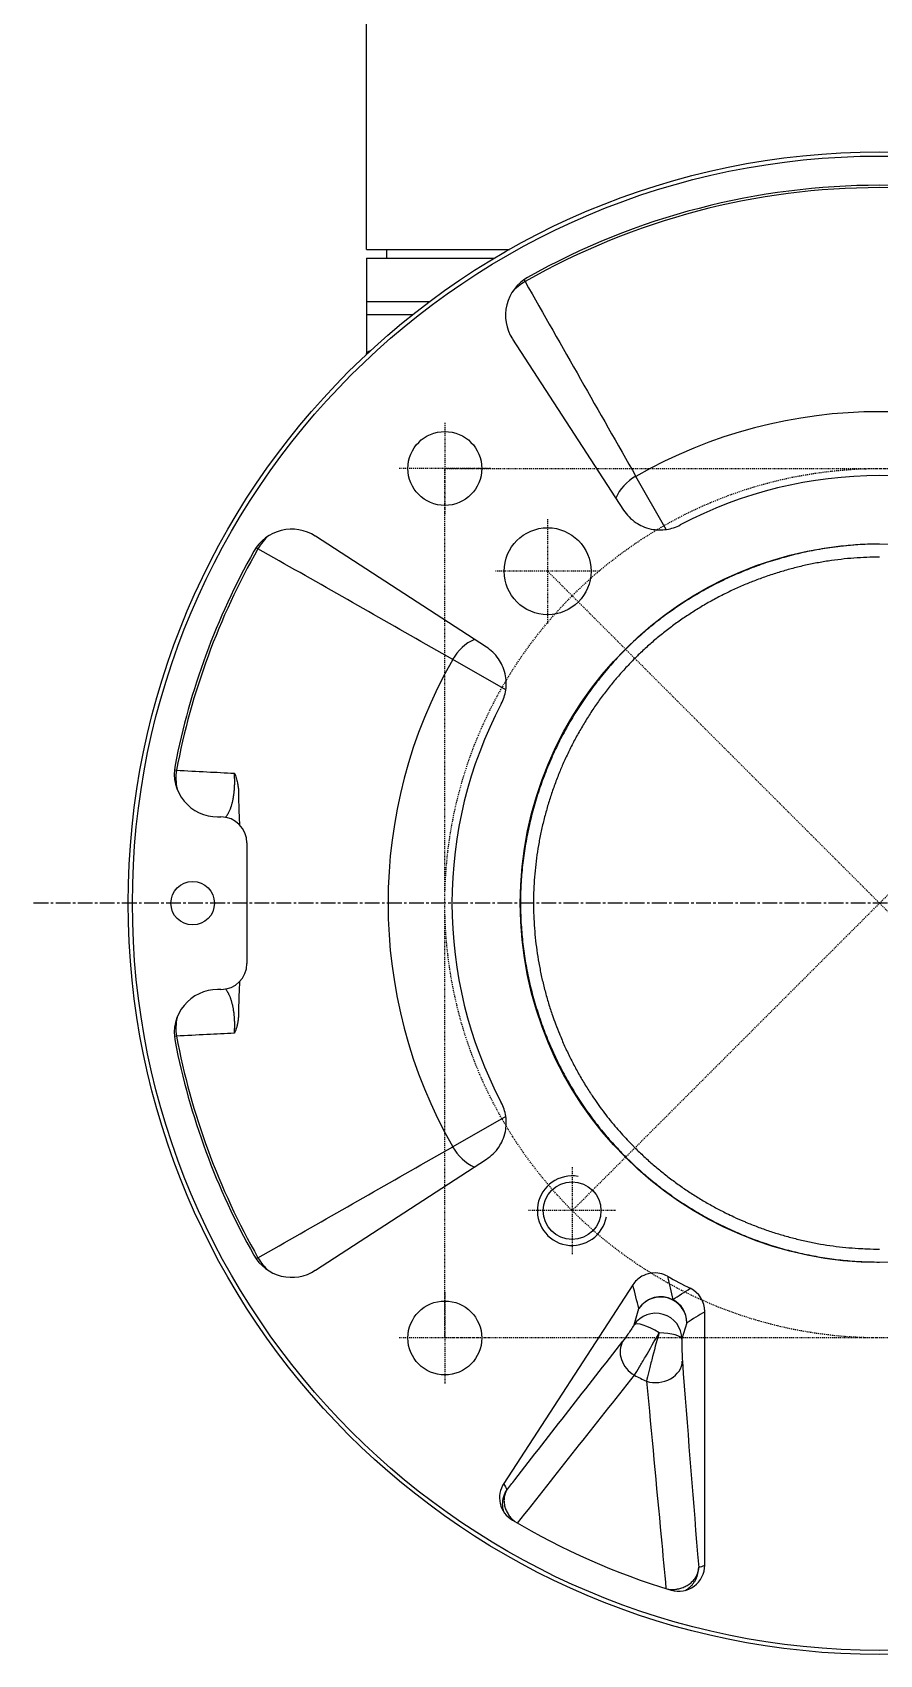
# Model space of a CAD drawing. Header units: millimetres. Extents: x 0 to 4378, y 0 to 2376.
# Drawn here: x 679.8 to 777.2, y 149.1 to 335.7 of the extents above; entities that cross this region are included whole.
import ezdxf

# ---------------------------------------------------------------- set-up
doc = ezdxf.new("R2010")
doc.units = ezdxf.units.MM
doc.header["$LTSCALE"] = 0.2
doc.linetypes.add('CENTER2', pattern=[1.125, 0.75, -0.125, 0.125, -0.125])
doc.layers.add('02_Center Line', color=1, linetype='CENTER2')
doc.layers.add('05_Section Line', color=3, linetype='Continuous')

# ---------------------------------------------------------------- blocks, each defined once
blk = doc.blocks.new('A$C1c3fed7d')
for p, q in [((-59, 75.2), (-59, 148.4)), ((-59, 75.2), (-42.57, 75.2)), ((-56.7, 75.2), (-56.71, 74.2)), ((-59, 74.2), (-59, 63.14)), ((-59, 74.2), (-44.29, 74.2)), ((-40.9, 71.7), (-40.77, 71.49)), ((-59, 69.2), (-51.75, 69.2)), ((-39.47, 69.2), (-39.47, 69.2)), ((-59, 67.7), (-53.7, 67.7)), ((-38.62, 67.7), (-38.62, 67.7)), ((-42.22, 64.89), (-29.44, 45.21)), ((-24.54, 42.99), (-28.03, 49.09)), ((-45.21, 29.44), (-64.89, 42.22)), ((-71.7, 40.9), (-71.49, 40.77)), ((-59, 33.67), (-59, 33.67)), ((-49.09, 28.03), (-52.14, 29.76)), ((-42.99, 24.54), (-49.09, 28.03)), ((-81.1, 15.33), (-80.87, 15.29)), ((-74.21, 14.95), (-74.21, 14.95)), ((-76.12, 9.93), (-75.76, 9.93)), ((-72.76, 6.93), (-72.76, -6.93)), ((-75.76, -9.93), (-76.12, -9.93)), ((-80.87, -15.29), (-81.1, -15.33)), ((-74.21, -14.95), (-74.21, -14.95)), ((-42.99, -24.54), (-49.09, -28.03)), ((-64.89, -42.22), (-45.21, -29.44)), ((-52.14, -29.76), (-49.09, -28.03)), ((-71.49, -40.77), (-71.7, -40.9)), ((-28.37, -43.89), (-43.21, -66.73)), ((-28.24, -48.49), (-27.68, -46.62)), ((-22.17, -48.25), (-22.73, -50.12)), ((-20.1, -76.14), (-20.1, -46.98))]:
    blk.add_line(p, q)
for centre, radius in [((0, 0), 86.41), ((0, 0), 85.93), ((-50, 50), 4.25), ((-38.18, 38.18), 5), ((0, 0), 41.33), ((-79, 0), 2.5), ((-35.36, -35.36), 3.32), ((-50, -50), 4.25)]:
    blk.add_circle(centre, radius)
for radius, start, end in [(82.3, 60.3017, 119.6983), (82.57, 60.6416, 119.3584), (56.53, 60.2785, 119.7215), (59, 119.71836192011, 119.7183727407615), (49.18, 62.218, 117.782), (82.57, 150.6416, 168.9055), (82.3, 150.3017, 169.293), (56.53, 150.2785, 209.7215), (49.18, 152.218, 207.782), (82.57, 191.0945, 209.3584), (82.3, 190.707, 209.6983), (49.35, 240.3956, 243.8152), (61.17, 242.5595, 244.0094), (82.57, 239.2431, 253.113)]:
    blk.add_arc((0, 0), radius, start, end)
for centre, major_axis, ratio, start_param, end_param in [((-38.02, 67.61), (-4.86, 1.2), 0.9987, 5.46665, 7.099707), ((-38.65, 67.76), (4.35, 2.47), 0.858315, 1.571501, 1.960155), ((-25.9, 45.37), (4.35, 2.47), 0.858315, 1.571849, 2.279208), ((-67.61, 38.02), (1.2, -4.86), 0.9987, 2.325071, 3.958129), ((-67.76, 38.65), (-2.47, -4.35), 0.858315, 4.32303, 4.711684), ((-45.37, 25.9), (-2.47, -4.35), 0.858315, 4.003977, 4.711336), ((-76.12, 14.93), (-3.87, -3.18), 0.998493, 5.4017, 7.164651), ((-76.65, 14.49), (-0.29, -4.99), 0.856423, 4.601824, 5.031014), ((-75.76, 6.93), (-2.12, -2.12), 0.998783, 2.356803, 3.926382), ((-75.76, -6.93), (-2.12, 2.12), 0.998783, 2.356803, 3.926382), ((-76.12, -14.93), (-3.87, 3.18), 0.998493, 5.40172, 7.164672), ((-76.65, -14.49), (0.29, -4.99), 0.856423, 4.393764, 4.822954), ((-45.37, -25.9), (2.47, -4.35), 0.858315, 4.713442, 5.420801), ((-67.61, -38.02), (-1.2, -4.86), 0.9987, 5.46665, 7.099707), ((-67.76, -38.65), (2.47, -4.35), 0.858315, 4.713094, 5.101748), ((-6.29, -55.56), (-15.45, 46.31), 0.289282, 1.199314, 1.258735), ((-23.11, -46.98), (-2.55, -1.59), 0.9981, 2.585544, 3.697622), ((-25.17, -48.25), (2.9, 0.76), 0.997501, 0.834212, 2.307381), ((-25.17, -48.25), (-2.88, 0.85), 0.983398, 5.990588, 5.990615), ((-25.17, -48.25), (2.88, -0.85), 0.983398, 0.29257, 2.816343), ((-25.17, -48.25), (1.56, -2.57), 0.998127, 1.02664, 2.114953), ((-25.72, -50.12), (-2.88, 0.85), 0.983398, 3.434163, 5.990615), ((-25.72, -50.12), (-2.54, 1.6), 0.269071, 4.735889, 6.228819), ((-27, -52), (-2.37, 1.84), 0.854457, 0.10091, 1.72792), ((-25.72, -50.12), (3, -0.04), 0.243594, 0.053988, 1.450383), ((-26.43, -51.11), (-2.12, -3.71), 0.022758, 0.557848, 0.943539), ((-25.68, -52.67), (2.99, 0.23), 0.82207, 4.264091, 6.191139), ((-40.7, -68.37), (1.26, -2.73), 0.998091, 3.701342, 5.313038), ((75.38, -48.95), (116.89, -75.91), 0.745659, 4.012567, 4.019083), ((-23.11, -76.14), (-2.8, -1.1), 0.99842, 0.901116, 2.767954), ((-73.91, 0), (-115.41, 0), 0.745659, 2.04894, 2.055752)]:
    blk.add_ellipse(centre, major_axis=major_axis, ratio=ratio, start_param=start_param, end_param=end_param)
for points in [[(-40.77, 71.49), (-36.52, 64.02), (-32.28, 56.56), (-28.03, 49.09)], [(-52.14, 29.76), (-58.59, 33.43), (-65.04, 37.1), (-71.49, 40.77)], [(-71.49, -40.77), (-65.04, -37.1), (-58.59, -33.43), (-52.14, -29.76)], [(-27.68, -46.62), (-27.92, -45.72), (-28.15, -44.81), (-28.37, -43.89)], [(-23.78, -45.59), (-23.11, -45.16), (-22.45, -44.73), (-21.78, -44.29)], [(-20.1, -46.98), (-20.79, -47.41), (-21.48, -47.83), (-22.17, -48.25)], [(-26.55, -53.87), (-26.65, -54.3), (-26.74, -54.68), (-26.8, -54.98)], [(-41.63, -71.31), (-37.17, -65.64), (-32.7, -59.97), (-28.19, -54.29)]]:
    blk.add_open_spline(points, degree=3)
for points, knots in [([(-59, 63.2), (-59, 63.23), (-58.99, 63.25), (-58.96, 63.31), (-58.94, 63.33), (-58.88, 63.39), (-58.84, 63.41), (-58.75, 63.47), (-58.7, 63.5), (-58.6, 63.54), (-58.57, 63.55), (-58.54, 63.56)], [0, 0, 0, 0, 0.00885779, 0.00885779, 0.01771591, 0.01771591, 0.02658162, 0.02658162, 0.03556121, 0.03556121, 0.03989995, 0.03989995, 0.03989995, 0.03989995]), ([(-58.99, 63.15), (-58.99, 63.15), (-59, 63.16), (-59, 63.18), (-59, 63.19), (-59, 63.2)], [0.994016282, 0.994016282, 0.994016282, 0.994016282, 0.997069153, 0.997069153, 1, 1, 1, 1]), ([(-29.44, 45.21), (-29.26, 44.93), (-29.05, 44.67), (-28.57, 44.18), (-28.3, 43.96), (-27.6, 43.49), (-27.01, 43.19), (-25.68, 42.92), (-25.07, 42.9), (-23.94, 43.08), (-23.41, 43.26), (-22.92, 43.51)], [-0.9016147, -0.9016147, -0.9016147, -0.9016147, -0.7414986, -0.7414986, -0.5731897, -0.5731897, -0.3415133, -0.3415133, -0.1650888, -0.1650888, -0.0000083, -0.0000083, -0.0000083, -0.0000083]), ([(0, 41.3), (-0.74, 41.3), (-1.48, 41.28), (-2.22, 41.24), (-2.97, 41.19), (-3.7, 41.13), (-4.44, 41.05), (-5.18, 40.97), (-5.91, 40.87), (-6.65, 40.74), (-7.38, 40.62), (-8.11, 40.48), (-8.83, 40.32), (-9.55, 40.16), (-10.27, 39.98), (-10.99, 39.78), (-11.7, 39.58), (-12.41, 39.36), (-13.11, 39.13), (-13.82, 38.89), (-14.51, 38.63), (-15.2, 38.36), (-15.89, 38.09), (-16.57, 37.8), (-17.25, 37.49), (-17.92, 37.18), (-18.58, 36.85), (-19.24, 36.51), (-19.9, 36.16), (-20.55, 35.8), (-21.18, 35.42), (-21.82, 35.04), (-22.45, 34.65), (-23.06, 34.23), (-23.68, 33.82), (-24.29, 33.39), (-24.88, 32.95), (-25.47, 32.5), (-26.05, 32.04), (-26.62, 31.57), (-27.19, 31.09), (-27.74, 30.6), (-28.29, 30.09), (-28.6, 29.8), (-28.9, 29.5), (-29.2, 29.2), (-29.73, 28.68), (-30.24, 28.14), (-30.73, 27.59), (-31.22, 27.04), (-31.7, 26.47), (-32.16, 25.89), (-32.63, 25.31), (-33.07, 24.72), (-33.5, 24.12), (-33.93, 23.52), (-34.35, 22.9), (-34.75, 22.28), (-35.14, 21.65), (-35.53, 21.02), (-35.89, 20.37), (-36.25, 19.73), (-36.6, 19.08), (-36.93, 18.41), (-37.26, 17.75), (-37.57, 17.08), (-37.86, 16.4), (-38.16, 15.72), (-38.43, 15.03), (-38.69, 14.34), (-38.95, 13.64), (-39.19, 12.94), (-39.41, 12.24), (-39.63, 11.53), (-39.83, 10.82), (-40.02, 10.1), (-40.2, 9.38), (-40.36, 8.66), (-40.51, 7.93), (-40.65, 7.21), (-40.78, 6.48), (-40.88, 5.75), (-40.99, 5.01), (-41.08, 4.28), (-41.14, 3.54), (-41.21, 2.8), (-41.25, 2.06), (-41.28, 1.32), (-41.29, 0.88), (-41.3, 0.44), (-41.3, 0)], [0, 0, 0, 0, 0.0342685, 0.0342685, 0.0342685, 0.0685556, 0.0685556, 0.0685556, 0.1028583, 0.1028583, 0.1028583, 0.1371737, 0.1371737, 0.1371737, 0.171499, 0.171499, 0.171499, 0.2058311, 0.2058311, 0.2058311, 0.2401671, 0.2401671, 0.2401671, 0.2745043, 0.2745043, 0.2745043, 0.3088382, 0.3088382, 0.3088382, 0.343166, 0.343166, 0.343166, 0.3774853, 0.3774853, 0.3774853, 0.4117879, 0.4117879, 0.4117879, 0.4460775, 0.4460775, 0.4460775, 0.4803448, 0.4803448, 0.4803448, 0.4999901, 0.4999901, 0.4999901, 0.5342088, 0.5342088, 0.5342088, 0.568445, 0.568445, 0.568445, 0.6026961, 0.6026961, 0.6026961, 0.6369593, 0.6369593, 0.6369593, 0.6712319, 0.6712319, 0.6712319, 0.7055112, 0.7055112, 0.7055112, 0.7397944, 0.7397944, 0.7397944, 0.7740794, 0.7740794, 0.7740794, 0.8083616, 0.8083616, 0.8083616, 0.8426385, 0.8426385, 0.8426385, 0.8769078, 0.8769078, 0.8769078, 0.911162, 0.911162, 0.911162, 0.9454045, 0.9454045, 0.9454045, 0.9796266, 0.9796266, 0.9796266, 0.9999999, 0.9999999, 0.9999999, 0.9999999]), ([(0, 39.8), (-0.49, 39.8), (-0.98, 39.79), (-1.96, 39.76), (-2.46, 39.73), (-3.44, 39.65), (-3.94, 39.61), (-4.92, 39.49), (-5.42, 39.43), (-6.41, 39.28), (-6.9, 39.19), (-7.89, 39), (-8.38, 38.9), (-9.36, 38.67), (-9.85, 38.55), (-10.82, 38.28), (-11.3, 38.14), (-12.26, 37.84), (-12.74, 37.68), (-13.69, 37.35), (-14.16, 37.17), (-14.82, 36.91), (-15.02, 36.83), (-15.68, 36.56), (-16.14, 36.36), (-17.06, 35.94), (-17.51, 35.72), (-18.44, 35.25), (-18.9, 35.01), (-19.81, 34.51), (-20.24, 34.25), (-21.11, 33.73), (-21.53, 33.46), (-22.37, 32.91), (-22.79, 32.63), (-23.6, 32.05), (-24, 31.75), (-24.79, 31.14), (-25.18, 30.83), (-25.94, 30.2), (-26.31, 29.88), (-27.04, 29.22), (-27.4, 28.89), (-27.88, 28.42), (-28.01, 28.29), (-28.15, 28.16), (-28.15, 28.15), (-28.5, 27.8), (-28.84, 27.45), (-29.51, 26.73), (-29.83, 26.36), (-30.48, 25.61), (-30.79, 25.23), (-31.41, 24.45), (-31.71, 24.05), (-32.31, 23.25), (-32.59, 22.84), (-33.16, 22.01), (-33.43, 21.58), (-33.96, 20.73), (-34.22, 20.3), (-34.72, 19.42), (-34.96, 18.98), (-35.43, 18.09), (-35.65, 17.64), (-36.08, 16.74), (-36.29, 16.28), (-36.58, 15.63), (-36.66, 15.43), (-36.93, 14.77), (-37.11, 14.31), (-37.46, 13.38), (-37.62, 12.91), (-37.94, 11.96), (-38.09, 11.49), (-38.36, 10.53), (-38.49, 10.05), (-38.74, 9.08), (-38.85, 8.6), (-39.05, 7.63), (-39.15, 7.14), (-39.31, 6.16), (-39.39, 5.68), (-39.52, 4.7), (-39.58, 4.21), (-39.67, 3.24), (-39.71, 2.76), (-39.77, 1.79), (-39.78, 1.3), (-39.8, 0.55), (-39.8, 0.28), (-39.8, 0.01), (-39.8, 0.01), (-39.8, -0.48), (-39.79, -0.96), (-39.76, -1.92), (-39.73, -2.4), (-39.66, -3.36), (-39.61, -3.84), (-39.51, -4.81), (-39.44, -5.29), (-39.3, -6.26), (-39.22, -6.74), (-39.03, -7.71), (-38.94, -8.19), (-38.72, -9.14), (-38.6, -9.62), (-38.35, -10.57), (-38.22, -11.04), (-37.93, -11.98), (-37.78, -12.45), (-37.51, -13.23), (-37.39, -13.55), (-37.13, -14.26), (-36.98, -14.64), (-36.79, -15.09), (-36.77, -15.15), (-36.55, -15.68), (-36.35, -16.14), (-35.94, -17.05), (-35.72, -17.5), (-35.27, -18.4), (-35.03, -18.84), (-34.55, -19.72), (-34.3, -20.16), (-33.78, -21.02), (-33.52, -21.44), (-33.18, -21.96), (-33.12, -22.05), (-32.86, -22.44), (-32.65, -22.74), (-32.23, -23.33), (-32.02, -23.63), (-31.59, -24.2), (-31.37, -24.49), (-30.91, -25.06), (-30.68, -25.35), (-30.21, -25.9), (-29.97, -26.17), (-29.5, -26.7), (-29.26, -26.97), (-28.78, -27.48), (-28.53, -27.74), (-28.23, -28.04), (-28.19, -28.08), (-28.14, -28.13), (-28.14, -28.13), (-27.8, -28.47), (-27.45, -28.8), (-26.74, -29.45), (-26.39, -29.78), (-25.65, -30.41), (-25.28, -30.71), (-24.53, -31.32), (-24.14, -31.62), (-23.36, -32.19), (-22.97, -32.48), (-22.17, -33.03), (-21.77, -33.29), (-20.96, -33.81), (-20.54, -34.06), (-19.71, -34.55), (-19.29, -34.79), (-18.45, -35.24), (-18.03, -35.46), (-17.32, -35.81), (-17.04, -35.94), (-16.38, -36.25), (-16, -36.42), (-15.48, -36.64), (-15.35, -36.69), (-15.22, -36.75), (-14.77, -36.93), (-14.32, -37.11), (-13.42, -37.45), (-12.96, -37.61), (-12.03, -37.92), (-11.56, -38.06), (-10.62, -38.33), (-10.15, -38.46), (-9.2, -38.7), (-8.72, -38.81), (-7.76, -39.02), (-7.28, -39.11), (-6.31, -39.28), (-5.83, -39.35), (-4.86, -39.48), (-4.37, -39.54), (-3.41, -39.63), (-2.92, -39.67), (-2.1, -39.72), (-1.76, -39.74), (-0.95, -39.77), (-0.48, -39.78), (0, -39.78)], [0, 0, 0, 0, 0.011773, 0.011773, 0.023666, 0.023666, 0.035657, 0.035657, 0.047754, 0.047754, 0.059886, 0.059886, 0.072025, 0.072025, 0.084144, 0.084144, 0.096183, 0.096183, 0.108151, 0.108151, 0.119985, 0.119985, 0.125, 0.125, 0.136827, 0.136827, 0.148771, 0.148771, 0.161424, 0.161424, 0.173547, 0.173547, 0.185688, 0.185688, 0.197819, 0.197819, 0.209912, 0.209912, 0.221906, 0.221906, 0.233821, 0.233821, 0.2456, 0.2456, 0.25, 0.25, 0.250085, 0.250085, 0.261855, 0.261855, 0.273743, 0.273743, 0.28573, 0.28573, 0.297821, 0.297821, 0.309947, 0.309947, 0.322079, 0.322079, 0.33419, 0.33419, 0.34622, 0.34622, 0.358178, 0.358178, 0.370002, 0.370002, 0.375, 0.375, 0.386696, 0.386696, 0.398504, 0.398504, 0.410403, 0.410403, 0.422383, 0.422383, 0.43438, 0.43438, 0.446367, 0.446367, 0.458317, 0.458317, 0.470167, 0.470167, 0.48194, 0.48194, 0.493571, 0.493571, 0.5, 0.5, 0.500107, 0.500107, 0.511587, 0.511587, 0.523187, 0.523187, 0.53493, 0.53493, 0.546735, 0.546735, 0.558577, 0.558577, 0.57043, 0.57043, 0.582245, 0.582245, 0.594013, 0.594013, 0.605671, 0.605671, 0.613659, 0.613659, 0.623498, 0.623498, 0.625, 0.625, 0.636768, 0.636768, 0.648656, 0.648656, 0.660669, 0.660669, 0.672727, 0.672727, 0.684805, 0.684805, 0.6875, 0.6875, 0.696296, 0.696296, 0.70508, 0.70508, 0.713835, 0.713835, 0.722876, 0.722876, 0.731485, 0.731485, 0.740024, 0.740024, 0.74845, 0.74845, 0.75, 0.75, 0.750022, 0.750022, 0.761389, 0.761389, 0.772873, 0.772873, 0.78449, 0.78449, 0.796159, 0.796159, 0.807855, 0.807855, 0.819551, 0.819551, 0.831196, 0.831196, 0.842787, 0.842787, 0.854265, 0.854265, 0.861628, 0.861628, 0.871614, 0.871614, 0.875, 0.875, 0.875, 0.886491, 0.886491, 0.898109, 0.898109, 0.909874, 0.909874, 0.9217, 0.9217, 0.93356, 0.93356, 0.945424, 0.945424, 0.95724, 0.95724, 0.969002, 0.969002, 0.980646, 0.980646, 0.988719, 0.988719, 1, 1, 1, 1]), ([(-43.51, 22.92), (-43.26, 23.42), (-43.07, 23.96), (-42.9, 25.12), (-42.92, 25.77), (-43.22, 27.08), (-43.52, 27.66), (-44.23, 28.69), (-44.74, 29.14), (-45.21, 29.44)], [-0.4857124, -0.4857124, -0.4857124, -0.4857124, -0.3926757, -0.3926757, -0.2891584, -0.2891584, -0.1688163, -0.1688163, 0, 0, 0, 0]), ([(-80.87, 15.29), (-79.7, 15.23), (-78.53, 15.17), (-77.36, 15.11), (-76.31, 15.06), (-75.26, 15.01), (-74.21, 14.95)], [0, 0, 0, 0, 0.5268653, 0.5268653, 0.5268653, 1, 1, 1, 1]), ([(-75.22, 9.88), (-75.2, 9.9), (-75.18, 9.92), (-75.15, 9.96), (-75.13, 9.99), (-75.08, 10.05), (-75.06, 10.09), (-75.03, 10.13), (-75.02, 10.14), (-75.01, 10.15), (-75.01, 10.15), (-75.01, 10.16), (-75.01, 10.16), (-75, 10.17), (-75, 10.17), (-74.99, 10.18), (-74.99, 10.18), (-74.96, 10.24), (-74.93, 10.29), (-74.89, 10.36), (-74.88, 10.37), (-74.85, 10.44), (-74.82, 10.49), (-74.77, 10.59), (-74.75, 10.65), (-74.7, 10.76), (-74.68, 10.81), (-74.64, 10.92), (-74.61, 10.99), (-74.59, 11.07), (-74.58, 11.09), (-74.56, 11.14), (-74.55, 11.17), (-74.53, 11.24), (-74.52, 11.27), (-74.5, 11.35), (-74.48, 11.4), (-74.46, 11.48), (-74.46, 11.5), (-74.45, 11.52), (-74.45, 11.53), (-74.45, 11.54), (-74.45, 11.54), (-74.45, 11.55), (-74.44, 11.56), (-74.44, 11.57), (-74.44, 11.58), (-74.44, 11.59), (-74.43, 11.6), (-74.43, 11.61), (-74.43, 11.62), (-74.43, 11.63), (-74.42, 11.64), (-74.42, 11.64), (-74.42, 11.64), (-74.41, 11.71), (-74.39, 11.77), (-74.36, 11.91), (-74.35, 11.98), (-74.33, 12.08), (-74.33, 12.1), (-74.31, 12.19), (-74.3, 12.25), (-74.28, 12.38), (-74.27, 12.45), (-74.26, 12.56), (-74.25, 12.61), (-74.24, 12.68), (-74.24, 12.7), (-74.24, 12.73), (-74.23, 12.75), (-74.23, 12.78), (-74.23, 12.8), (-74.23, 12.84), (-74.22, 12.85), (-74.22, 12.89), (-74.22, 12.91), (-74.22, 12.94), (-74.21, 12.96), (-74.21, 12.99), (-74.21, 13), (-74.2, 13.09), (-74.2, 13.17), (-74.19, 13.33), (-74.18, 13.41), (-74.18, 13.56), (-74.17, 13.63), (-74.17, 13.78), (-74.17, 13.85), (-74.17, 14), (-74.17, 14.08), (-74.17, 14.23), (-74.17, 14.3), (-74.18, 14.46), (-74.18, 14.53), (-74.19, 14.68), (-74.19, 14.76), (-74.2, 14.87), (-74.2, 14.91), (-74.21, 14.95)], [0.3883307, 0.3883307, 0.3883307, 0.3883307, 0.4100728, 0.4100728, 0.4375, 0.4375, 0.4765368, 0.4765368, 0.484375, 0.484375, 0.4895195, 0.4895195, 0.4947597, 0.4947597, 0.4988206, 0.4988206, 0.5, 0.5, 0.5311235, 0.5311235, 0.5408927, 0.5408927, 0.568408, 0.568408, 0.5972498, 0.5972498, 0.625, 0.625, 0.655195, 0.655195, 0.6647021, 0.6647021, 0.6810505, 0.6810505, 0.6960542, 0.6960542, 0.720913, 0.720913, 0.730235, 0.730235, 0.7343134, 0.7343134, 0.73454, 0.73454, 0.7386104, 0.7386104, 0.742571, 0.742571, 0.7460472, 0.7460472, 0.7491374, 0.7491374, 0.7498616, 0.7498616, 0.7501285, 0.7501285, 0.7689492, 0.7689492, 0.789201, 0.789201, 0.7954892, 0.7954892, 0.8125, 0.8125, 0.83095, 0.83095, 0.84375, 0.84375, 0.8487827, 0.8487827, 0.8539054, 0.8539054, 0.8591791, 0.8591791, 0.8640096, 0.8640096, 0.8686338, 0.8686338, 0.8729351, 0.8729351, 0.875, 0.875, 0.8909732, 0.8909732, 0.9063573, 0.9063573, 0.9203008, 0.9203008, 0.9344657, 0.9344657, 0.9488048, 0.9488048, 0.963282, 0.963282, 0.9777613, 0.9777613, 0.9921326, 0.9921326, 1, 1, 1, 1]), ([(-74.21, 14.95), (-74.12, 14.78), (-74.05, 14.6), (-73.99, 14.41), (-73.93, 14.23), (-73.88, 14.03), (-73.84, 13.83), (-73.84, 13.81), (-73.84, 13.8), (-73.83, 13.78), (-73.8, 13.6), (-73.78, 13.42), (-73.76, 13.23), (-73.76, 13.21), (-73.76, 13.19), (-73.75, 13.18), (-73.75, 13.16), (-73.75, 13.15), (-73.75, 13.14), (-73.74, 12.98), (-73.73, 12.81), (-73.73, 12.64)], [0.0001612, 0.0001612, 0.0001612, 0.0001612, 0.25, 0.25, 0.25, 0.4944451, 0.4944451, 0.4944451, 0.5154138, 0.5154138, 0.5154138, 0.7285302, 0.7285302, 0.7285302, 0.7472225, 0.7472225, 0.7472225, 0.7593034, 0.7593034, 0.7593034, 0.9385077, 0.9385077, 0.9385077, 0.9385077]), ([(-73.73, 12.64), (-73.72, 12.18), (-73.72, 11.73), (-73.69, 10.88), (-73.68, 10.47), (-73.65, 9.7), (-73.63, 9.34), (-73.61, 9.03)], [0, 0, 0, 0, 0.1488042, 0.1488042, 0.3182878, 0.3182878, 0.5119898, 0.5119898, 0.5119898, 0.5119898]), ([(-41.3, 0), (-41.3, -0.74), (-41.28, -1.48), (-41.24, -2.22), (-41.19, -2.95), (-41.13, -3.69), (-41.05, -4.43), (-40.97, -5.16), (-40.87, -5.89), (-40.75, -6.62), (-40.63, -7.35), (-40.49, -8.08), (-40.33, -8.8), (-40.17, -9.52), (-39.99, -10.24), (-39.79, -10.95), (-39.59, -11.66), (-39.38, -12.37), (-39.14, -13.07), (-38.91, -13.77), (-38.65, -14.46), (-38.38, -15.15), (-38.11, -15.83), (-37.82, -16.51), (-37.51, -17.19), (-37.21, -17.86), (-36.88, -18.52), (-36.54, -19.18), (-36.2, -19.83), (-35.84, -20.48), (-35.46, -21.11), (-35.09, -21.75), (-34.69, -22.37), (-34.28, -22.99), (-33.87, -23.6), (-33.45, -24.21), (-33, -24.8), (-32.56, -25.39), (-32.1, -25.97), (-31.63, -26.53), (-31.15, -27.1), (-30.66, -27.65), (-30.16, -28.19), (-29.84, -28.53), (-29.52, -28.86), (-29.19, -29.19), (-28.68, -29.7), (-28.15, -30.19), (-27.62, -30.68), (-27.08, -31.16), (-26.53, -31.63), (-25.96, -32.08), (-25.4, -32.54), (-24.82, -32.98), (-24.24, -33.4), (-23.65, -33.82), (-23.06, -34.23), (-22.45, -34.63), (-21.84, -35.02), (-21.23, -35.4), (-20.6, -35.76), (-19.97, -36.12), (-19.34, -36.46), (-18.69, -36.79), (-18.05, -37.12), (-17.39, -37.43), (-16.73, -37.72), (-16.42, -37.86), (-16.11, -38), (-15.79, -38.13), (-15.13, -38.4), (-14.47, -38.66), (-13.8, -38.89), (-13.13, -39.13), (-12.45, -39.35), (-11.77, -39.56), (-11.08, -39.76), (-10.39, -39.94), (-9.7, -40.11), (-9.01, -40.28), (-8.31, -40.43), (-7.61, -40.56), (-6.91, -40.69), (-6.21, -40.8), (-5.5, -40.9), (-4.8, -40.99), (-4.09, -41.07), (-3.38, -41.13), (-2.67, -41.19), (-1.96, -41.23), (-1.24, -41.25), (-0.83, -41.26), (-0.41, -41.27), (0, -41.27)], [0, 0, 0, 0, 0.034154, 0.034154, 0.034154, 0.068323, 0.068323, 0.068323, 0.102505, 0.102505, 0.102505, 0.136697, 0.136697, 0.136697, 0.170897, 0.170897, 0.170897, 0.205103, 0.205103, 0.205103, 0.239312, 0.239312, 0.239312, 0.273522, 0.273522, 0.273522, 0.307729, 0.307729, 0.307729, 0.341931, 0.341931, 0.341931, 0.376126, 0.376126, 0.376126, 0.410307, 0.410307, 0.410307, 0.444477, 0.444477, 0.444477, 0.478628, 0.478628, 0.478628, 0.49999, 0.49999, 0.49999, 0.533443, 0.533443, 0.533443, 0.566889, 0.566889, 0.566889, 0.60034, 0.60034, 0.60034, 0.633795, 0.633795, 0.633795, 0.667257, 0.667257, 0.667257, 0.700722, 0.700722, 0.700722, 0.734192, 0.734192, 0.734192, 0.75, 0.75, 0.75, 0.782979, 0.782979, 0.782979, 0.815954, 0.815954, 0.815954, 0.848926, 0.848926, 0.848926, 0.881897, 0.881897, 0.881897, 0.914867, 0.914867, 0.914867, 0.947837, 0.947837, 0.947837, 0.980809, 0.980809, 0.980809, 1, 1, 1, 1]), ([(-73.61, -9.03), (-73.62, -9.21), (-73.63, -9.4), (-73.66, -9.97), (-73.68, -10.39), (-73.71, -11.39), (-73.72, -11.99), (-73.73, -12.64)], [1.2330189, 1.2330189, 1.2330189, 1.2330189, 1.3441863, 1.3441863, 1.53595, 1.53595, 1.7443783, 1.7443783, 1.7443783, 1.7443783]), ([(-74.21, -14.95), (-74.2, -14.87), (-74.19, -14.79), (-74.19, -14.71), (-74.18, -14.62), (-74.18, -14.54), (-74.18, -14.46), (-74.17, -14.38), (-74.17, -14.29), (-74.17, -14.21), (-74.17, -14.13), (-74.17, -14.05), (-74.17, -13.98), (-74.17, -13.85), (-74.17, -13.73), (-74.17, -13.61), (-74.18, -13.57), (-74.18, -13.53), (-74.18, -13.49), (-74.18, -13.47), (-74.18, -13.44), (-74.18, -13.42), (-74.18, -13.39), (-74.18, -13.37), (-74.19, -13.35), (-74.19, -13.32), (-74.19, -13.3), (-74.19, -13.27), (-74.19, -13.25), (-74.19, -13.22), (-74.2, -13.2), (-74.2, -13.17), (-74.2, -13.15), (-74.2, -13.12), (-74.2, -13.1), (-74.2, -13.07), (-74.21, -13.05), (-74.21, -13.04), (-74.21, -13.02), (-74.21, -13.01), (-74.21, -12.98), (-74.21, -12.96), (-74.22, -12.93), (-74.22, -12.87), (-74.23, -12.82), (-74.23, -12.77), (-74.24, -12.69), (-74.25, -12.61), (-74.26, -12.54), (-74.27, -12.47), (-74.28, -12.4), (-74.29, -12.34), (-74.29, -12.33), (-74.29, -12.32), (-74.29, -12.31), (-74.3, -12.26), (-74.31, -12.21), (-74.32, -12.16), (-74.32, -12.15), (-74.32, -12.14), (-74.32, -12.12), (-74.33, -12.07), (-74.34, -12.02), (-74.35, -11.97), (-74.36, -11.92), (-74.37, -11.87), (-74.38, -11.82), (-74.38, -11.81), (-74.38, -11.81), (-74.38, -11.81), (-74.39, -11.79), (-74.39, -11.78), (-74.39, -11.77), (-74.4, -11.75), (-74.4, -11.74), (-74.4, -11.73), (-74.41, -11.71), (-74.41, -11.7), (-74.41, -11.69), (-74.41, -11.68), (-74.42, -11.67), (-74.42, -11.66), (-74.42, -11.66), (-74.42, -11.65), (-74.42, -11.65), (-74.42, -11.65), (-74.42, -11.64), (-74.42, -11.64), (-74.44, -11.59), (-74.45, -11.54), (-74.46, -11.48), (-74.48, -11.43), (-74.49, -11.38), (-74.5, -11.33), (-74.52, -11.28), (-74.53, -11.24), (-74.55, -11.19), (-74.56, -11.16), (-74.56, -11.13), (-74.57, -11.11), (-74.59, -11.05), (-74.61, -11), (-74.63, -10.95), (-74.63, -10.94), (-74.64, -10.93), (-74.64, -10.92), (-74.65, -10.9), (-74.65, -10.89), (-74.66, -10.87), (-74.66, -10.86), (-74.67, -10.84), (-74.67, -10.83), (-74.69, -10.78), (-74.71, -10.73), (-74.74, -10.68), (-74.76, -10.63), (-74.78, -10.58), (-74.8, -10.53), (-74.81, -10.51), (-74.82, -10.5), (-74.83, -10.48), (-74.84, -10.45), (-74.86, -10.42), (-74.87, -10.39), (-74.89, -10.37), (-74.9, -10.34), (-74.91, -10.31), (-74.92, -10.3), (-74.93, -10.29), (-74.93, -10.28), (-74.94, -10.28), (-74.94, -10.27), (-74.94, -10.26), (-74.95, -10.26), (-74.95, -10.25), (-74.96, -10.24), (-74.96, -10.23), (-74.97, -10.22), (-74.97, -10.22), (-74.98, -10.21), (-74.98, -10.2), (-74.99, -10.19), (-74.99, -10.19), (-74.99, -10.19), (-74.99, -10.19), (-75.01, -10.15), (-75.03, -10.12), (-75.06, -10.08), (-75.08, -10.05), (-75.1, -10.02), (-75.13, -9.99), (-75.15, -9.95), (-75.18, -9.92), (-75.2, -9.89), (-75.21, -9.89), (-75.21, -9.89), (-75.22, -9.88)], [0, 0, 0, 0, 0.0158912, 0.0158912, 0.0158912, 0.0317864, 0.0317864, 0.0317864, 0.0475944, 0.0475944, 0.0475944, 0.0625, 0.0625, 0.0625, 0.0858686, 0.0858686, 0.0858686, 0.0935578, 0.0935578, 0.0935578, 0.0981816, 0.0981816, 0.0981816, 0.1025881, 0.1025881, 0.1025881, 0.1070329, 0.1070329, 0.1070329, 0.1116772, 0.1116772, 0.1116772, 0.1165246, 0.1165246, 0.1165246, 0.122028, 0.122028, 0.122028, 0.125, 0.125, 0.125, 0.132731, 0.132731, 0.132731, 0.1469134, 0.1469134, 0.1469134, 0.1672067, 0.1672067, 0.1672067, 0.1851552, 0.1851552, 0.1851552, 0.1875, 0.1875, 0.1875, 0.2014813, 0.2014813, 0.2014813, 0.2046841, 0.2046841, 0.2046841, 0.21875, 0.21875, 0.21875, 0.2333061, 0.2333061, 0.2333061, 0.2341482, 0.2341482, 0.2341482, 0.237755, 0.237755, 0.237755, 0.2411044, 0.2411044, 0.2411044, 0.2446811, 0.2446811, 0.2446811, 0.2475098, 0.2475098, 0.2475098, 0.2488799, 0.2488799, 0.2488799, 0.2499867, 0.2499867, 0.2499867, 0.2753424, 0.2753424, 0.2753424, 0.2994212, 0.2994212, 0.2994212, 0.3221068, 0.3221068, 0.3221068, 0.335199, 0.335199, 0.335199, 0.3615928, 0.3615928, 0.3615928, 0.3661681, 0.3661681, 0.3661681, 0.3740744, 0.3740744, 0.3740744, 0.3815342, 0.3815342, 0.3815342, 0.4075947, 0.4075947, 0.4075947, 0.4333352, 0.4333352, 0.4333352, 0.4428216, 0.4428216, 0.4428216, 0.4590756, 0.4590756, 0.4590756, 0.474568, 0.474568, 0.474568, 0.480926, 0.480926, 0.480926, 0.4843591, 0.4843591, 0.4843591, 0.4887785, 0.4887785, 0.4887785, 0.4929797, 0.4929797, 0.4929797, 0.4977865, 0.4977865, 0.4977865, 0.5, 0.5, 0.5, 0.5380477, 0.5380477, 0.5380477, 0.5738953, 0.5738953, 0.5738953, 0.6070707, 0.6070707, 0.6070707, 0.6122677, 0.6122677, 0.6122677, 0.6122677]), ([(-73.73, -12.64), (-73.73, -12.67), (-73.73, -12.7), (-73.73, -12.73), (-73.73, -12.81), (-73.74, -12.89), (-73.74, -12.97), (-73.74, -13.03), (-73.75, -13.09), (-73.75, -13.14), (-73.75, -13.17), (-73.76, -13.2), (-73.76, -13.23), (-73.77, -13.31), (-73.77, -13.38), (-73.78, -13.46), (-73.79, -13.53), (-73.8, -13.6), (-73.81, -13.67), (-73.82, -13.71), (-73.83, -13.74), (-73.83, -13.78), (-73.85, -13.85), (-73.86, -13.91), (-73.87, -13.98), (-73.89, -14.04), (-73.9, -14.1), (-73.92, -14.16), (-73.93, -14.22), (-73.95, -14.28), (-73.97, -14.34), (-73.98, -14.4), (-74, -14.45), (-74.02, -14.51), (-74.04, -14.56), (-74.06, -14.62), (-74.08, -14.67), (-74.1, -14.72), (-74.12, -14.77), (-74.15, -14.82), (-74.17, -14.87), (-74.19, -14.91), (-74.21, -14.95)], [0.061742, 0.061742, 0.061742, 0.061742, 0.0909777, 0.0909777, 0.0909777, 0.1762765, 0.1762765, 0.1762765, 0.237505, 0.237505, 0.237505, 0.2682354, 0.2682354, 0.2682354, 0.3506297, 0.3506297, 0.3506297, 0.4304858, 0.4304858, 0.4304858, 0.4734418, 0.4734418, 0.4734418, 0.5517804, 0.5517804, 0.5517804, 0.6292387, 0.6292387, 0.6292387, 0.7061406, 0.7061406, 0.7061406, 0.7825219, 0.7825219, 0.7825219, 0.8585835, 0.8585835, 0.8585835, 0.9338985, 0.9338985, 0.9338985, 0.9997875, 0.9997875, 0.9997875, 0.9997875]), ([(-74.21, -14.95), (-75.26, -15.01), (-76.31, -15.06), (-77.36, -15.11), (-78.53, -15.17), (-79.7, -15.23), (-80.87, -15.29)], [0, 0, 0, 0, 0.4731347, 0.4731347, 0.4731347, 1, 1, 1, 1]), ([(-45.21, -29.44), (-44.93, -29.26), (-44.67, -29.05), (-44.18, -28.57), (-43.96, -28.3), (-43.49, -27.6), (-43.19, -27.01), (-42.92, -25.68), (-42.9, -25.07), (-43.08, -23.94), (-43.26, -23.41), (-43.51, -22.92)], [-0.9016147, -0.9016147, -0.9016147, -0.9016147, -0.7414986, -0.7414986, -0.5731897, -0.5731897, -0.3415133, -0.3415133, -0.1650888, -0.1650888, -0.0000083, -0.0000083, -0.0000083, -0.0000083]), ([(-24.38, -42.91), (-24.66, -42.76), (-24.96, -42.65), (-25.6, -42.52), (-25.95, -42.51), (-26.72, -42.61), (-27.07, -42.76), (-27.55, -43.03), (-27.75, -43.18), (-28.1, -43.51), (-28.25, -43.69), (-28.37, -43.89)], [-0.3736753, -0.3736753, -0.3736753, -0.3736753, -0.3070875, -0.3070875, -0.2360707, -0.2360707, -0.1439853, -0.1439853, -0.0694004, -0.0694004, -0.0000056, -0.0000056, -0.0000056, -0.0000056]), ([(-28.24, -48.49), (-28.46, -48.85), (-28.71, -49.23), (-29.17, -49.9), (-29.37, -50.19), (-29.51, -50.37)], [0, 0, 0, 0, 0.5, 0.5, 1, 1, 1, 1]), ([(-42.86, -67.48), (-42.56, -67.09), (-42.26, -66.71), (-37.82, -61.02), (-33.67, -55.7), (-29.51, -50.37)], [0.1612148, 0.1612148, 0.1612148, 0.1612148, 0.204142, 0.204142, 0.795858, 0.795858, 0.795858, 0.795858]), ([(-27.61, -53.33), (-27.4, -52.98), (-27.18, -52.6), (-26.43, -51.31), (-25.87, -50.32), (-25.35, -49.4)], [0.2622232, 0.2622232, 0.2622232, 0.2622232, 0.5, 0.5, 1, 1, 1, 1]), ([(-25.35, -49.4), (-25.65, -50.42), (-25.94, -51.5), (-26.33, -52.99), (-26.44, -53.45), (-26.55, -53.87)], [0, 0, 0, 0, 0.5, 0.5, 0.7460248, 0.7460248, 0.7460248, 0.7460248]), ([(-22.73, -50.12), (-22.73, -50.58), (-22.73, -51.08), (-22.72, -51.98), (-22.7, -52.39), (-22.68, -52.67)], [0, 0, 0, 0, 0.5, 0.5, 1, 1, 1, 1]), ([(-22.68, -52.67), (-22.1, -60.27), (-21.52, -67.6), (-20.89, -75.37), (-20.84, -75.89), (-20.8, -76.41)], [0.204142, 0.204142, 0.204142, 0.204142, 0.795858, 0.795858, 0.838397, 0.838397, 0.838397, 0.838397]), ([(-26.8, -54.98), (-26.22, -61.1), (-25.67, -67.02), (-25.12, -72.86), (-24.94, -74.86), (-24.75, -76.85), (-24.57, -78.83)], [0, 0, 0, 0, 0.7436331, 0.7436331, 0.7436331, 0.9985298, 0.9985298, 0.9985298, 0.9985298]), ([(-43.22, -70), (-43.23, -69.95), (-43.25, -69.89), (-43.26, -69.83), (-43.27, -69.82), (-43.27, -69.8), (-43.27, -69.8), (-43.29, -69.72), (-43.31, -69.63), (-43.33, -69.45), (-43.34, -69.36), (-43.35, -69.25), (-43.35, -69.23), (-43.35, -69.11), (-43.35, -69.02), (-43.34, -68.83), (-43.33, -68.74), (-43.31, -68.63), (-43.31, -68.62), (-43.29, -68.52), (-43.27, -68.43), (-43.25, -68.34), (-43.24, -68.32), (-43.22, -68.25), (-43.2, -68.19), (-43.17, -68.09), (-43.16, -68.05), (-43.11, -67.94), (-43.08, -67.86), (-43.03, -67.77), (-43.02, -67.75), (-42.98, -67.66), (-42.94, -67.59), (-42.88, -67.51), (-42.87, -67.49), (-42.86, -67.48)], [0.4602479, 0.4602479, 0.4602479, 0.4602479, 0.4929929, 0.4929929, 0.4998903, 0.4998903, 0.5, 0.5, 0.5527852, 0.5527852, 0.6051416, 0.6051416, 0.618059, 0.618059, 0.6732217, 0.6732217, 0.7296919, 0.7296919, 0.7389825, 0.7389825, 0.7913604, 0.7913604, 0.8012062, 0.8012062, 0.8399581, 0.8399581, 0.8651005, 0.8651005, 0.9207661, 0.9207661, 0.9311524, 0.9311524, 0.9881976, 0.9881976, 0.9999636, 0.9999636, 0.9999636, 0.9999636]), ([(-42.86, -67.48), (-42.88, -67.5), (-42.89, -67.51), (-42.93, -67.59), (-42.96, -67.64), (-43.01, -67.76), (-43.04, -67.83), (-43.07, -67.91), (-43.07, -67.93), (-43.1, -68.01), (-43.12, -68.08), (-43.15, -68.22), (-43.17, -68.3), (-43.18, -68.4), (-43.18, -68.43), (-43.19, -68.53), (-43.2, -68.6), (-43.2, -68.76), (-43.19, -68.84), (-43.18, -69), (-43.17, -69.09), (-43.14, -69.25), (-43.12, -69.34), (-43.09, -69.46), (-43.08, -69.49), (-43.07, -69.53), (-43.04, -69.61), (-43.01, -69.7), (-42.94, -69.86), (-42.91, -69.94), (-42.83, -70.09), (-42.78, -70.17), (-42.69, -70.31), (-42.65, -70.38), (-42.57, -70.48), (-42.55, -70.51), (-42.47, -70.61), (-42.42, -70.68), (-42.3, -70.8), (-42.24, -70.86), (-42.16, -70.94), (-42.14, -70.95), (-42.07, -71.02), (-42.01, -71.07), (-41.95, -71.12)], [0, 0, 0, 0, 0.0172967, 0.0172967, 0.0681157, 0.0681157, 0.1205492, 0.1205492, 0.1337608, 0.1337608, 0.1870078, 0.1870078, 0.2411032, 0.2411032, 0.2597154, 0.2597154, 0.3123579, 0.3123579, 0.3662281, 0.3662281, 0.4206533, 0.4206533, 0.4754656, 0.4754656, 0.5, 0.5, 0.5, 0.5548891, 0.5548891, 0.6093805, 0.6093805, 0.6632894, 0.6632894, 0.716151, 0.716151, 0.7402786, 0.7402786, 0.7945813, 0.7945813, 0.8480345, 0.8480345, 0.8662432, 0.8662432, 0.9157973, 0.9157973, 0.9157973, 0.9157973]), ([(-24.33, -78.9), (-24.31, -78.91), (-24.29, -78.91), (-24.25, -78.91), (-24.24, -78.91), (-24.16, -78.92), (-24.08, -78.93), (-23.97, -78.93), (-23.93, -78.93), (-23.82, -78.93), (-23.73, -78.93), (-23.57, -78.92), (-23.48, -78.91), (-23.34, -78.89), (-23.28, -78.88), (-23.14, -78.86), (-23.06, -78.84), (-22.89, -78.79), (-22.81, -78.77), (-22.64, -78.71), (-22.55, -78.68), (-22.39, -78.6), (-22.31, -78.56), (-22.15, -78.48), (-22.08, -78.43), (-22, -78.39), (-22, -78.39), (-21.93, -78.34), (-21.85, -78.28), (-21.72, -78.18), (-21.65, -78.12), (-21.53, -78), (-21.47, -77.94), (-21.36, -77.82), (-21.31, -77.76), (-21.22, -77.64), (-21.18, -77.57), (-21.1, -77.44), (-21.06, -77.37), (-21, -77.24), (-20.97, -77.17), (-20.93, -77.06), (-20.91, -77.02), (-20.88, -76.91), (-20.86, -76.84), (-20.84, -76.75), (-20.84, -76.72), (-20.82, -76.64), (-20.82, -76.6), (-20.81, -76.52), (-20.81, -76.5), (-20.8, -76.45), (-20.8, -76.43), (-20.8, -76.41)], [0.0497383, 0.0497383, 0.0497383, 0.0497383, 0.0636504, 0.0636504, 0.0698699, 0.0698699, 0.1160197, 0.1160197, 0.1364383, 0.1364383, 0.1832917, 0.1832917, 0.2309565, 0.2309565, 0.2626606, 0.2626606, 0.3088684, 0.3088684, 0.3566513, 0.3566513, 0.4047093, 0.4047093, 0.4534483, 0.4534483, 0.5, 0.5, 0.5002175, 0.5002175, 0.5487809, 0.5487809, 0.5968461, 0.5968461, 0.6443306, 0.6443306, 0.690981, 0.690981, 0.7376313, 0.7376313, 0.7852968, 0.7852968, 0.8321505, 0.8321505, 0.8637088, 0.8637088, 0.9097518, 0.9097518, 0.9301994, 0.9301994, 0.9646237, 0.9646237, 0.9821837, 0.9821837, 1, 1, 1, 1]), ([(-22.37, -79.05), (-22.25, -78.98), (-22.13, -78.91), (-21.93, -78.76), (-21.84, -78.68), (-21.67, -78.52), (-21.59, -78.44), (-21.44, -78.26), (-21.37, -78.16), (-21.24, -77.97), (-21.18, -77.87), (-21.02, -77.55), (-20.94, -77.33), (-20.83, -76.88), (-20.8, -76.64), (-20.8, -76.41)], [0.42588, 0.42588, 0.42588, 0.42588, 0.5, 0.5, 0.5625, 0.5625, 0.625, 0.625, 0.6875, 0.6875, 0.75, 0.75, 0.875, 0.875, 1, 1, 1, 1])]:
    blk.add_open_spline(points, degree=3, knots=knots)
at = {"layer": '02_Center Line'}
for p, q in [((-50, 55.25), (-50, 44.75)), ((-44.75, 50), (-55.25, 50)), ((-38.18, 44.18), (-38.18, 32.18)), ((-32.18, 38.18), (-44.18, 38.18)), ((-38.18, 38.18), (38.18, -38.18)), ((-35.36, -35.36), (35.36, 35.36)), ((-35.36, -30.36), (-35.36, -40.36)), ((-30.36, -35.36), (-40.36, -35.36)), ((-50, -44.75), (-50, -55.25)), ((-44.75, -50), (-55.25, -50))]:
    blk.add_line(p, q, dxfattribs=at)
at = {"layer": '02_Center Line', "ltscale": 11.288275}
blk.add_line((97.43, 0), (-97.43, 0), dxfattribs=at)
at = {"layer": '02_Center Line'}
blk.add_lwpolyline([(-50, 50), (50, 50), (50, -50), (-50, -50)], close=True, dxfattribs=at)
blk.add_circle((0, 0), 50, dxfattribs=at)
at = {"layer": '05_Section Line'}
blk.add_arc((-35.36, -35.36), 4, 80, 350, dxfattribs=at)

msp = doc.modelspace()

# ---------------------------------------------------------------- block references
msp.add_blockref('A$C1c3fed7d', (777.219, 235.518))

doc.saveas('drawing.dxf')
